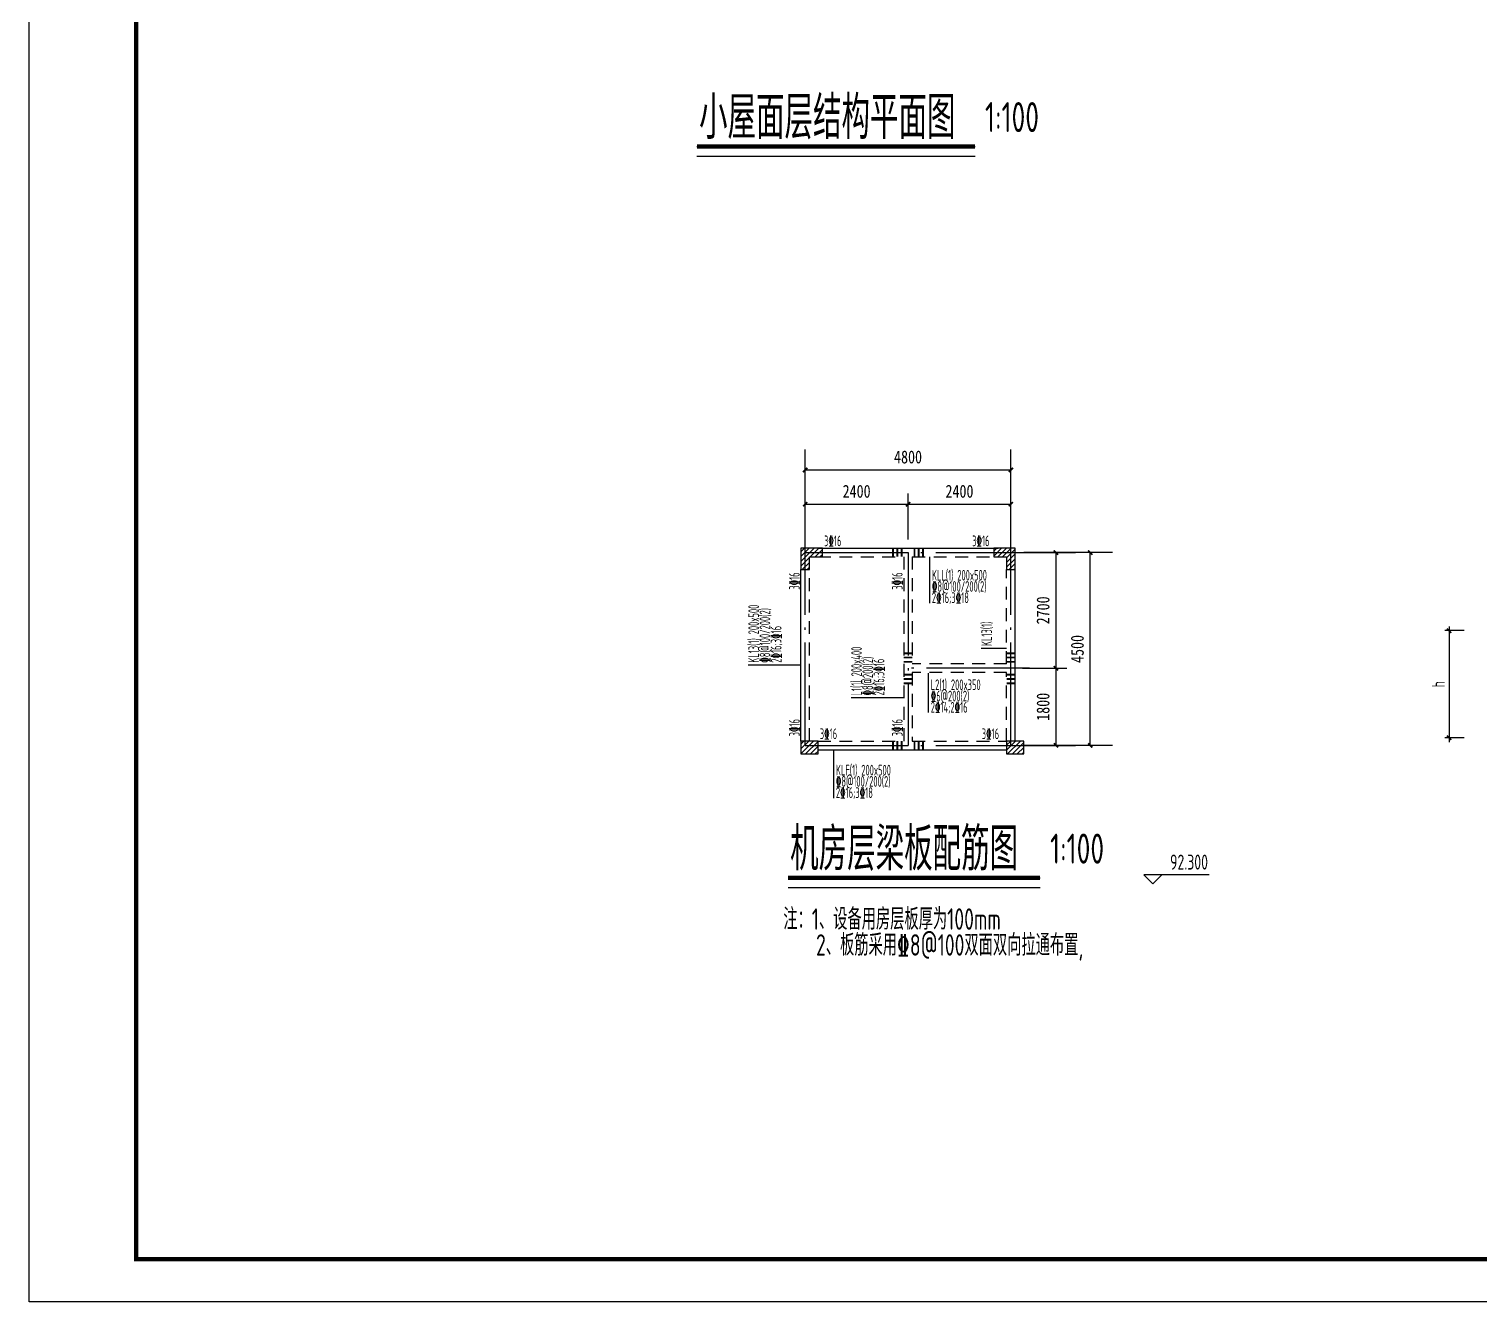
# Model space of a CAD drawing. Extents: x -144902 to 588294, y -160863 to 65494.
# Drawn here: x 100167 to 134006, y -159300 to -129600 of the extents above; entities that cross this region are included whole.
import ezdxf
from ezdxf.enums import TextEntityAlignment as Align

# ---------------------------------------------------------------- set-up
doc = ezdxf.new("R2010")
doc.units = 0
doc.header["$LTSCALE"] = 100
for name, pattern in [('3', [5, 3, -2]), ('ACAD_ISO04W100', [30.5, 24, -3, 0.5, -3]), ('CONTINOUS', [0])]:
    doc.linetypes.add(name, pattern=pattern)
doc.layers.get('0').update_dxf_attribs({"linetype": 'CONTINUOUS'})
doc.layers.get('Defpoints').update_dxf_attribs({"linetype": 'CONTINUOUS'})
for name, color, linetype in [('1508', 2, 'CONTINUOUS'), ('AXIS', 3, 'CONTINUOUS'), ('BDIM', 3, 'CONTINUOUS'), ('DOTE', 253, 'ACAD_ISO04W100'), ('HATCH', 254, 'CONTINUOUS'), ('HIDE_BEAMDIMLOCAL', 7, 'CONTINUOUS'), ('HIDE_BEAMDIMMASS', 2, 'CONTINUOUS'), ('PUB_DIM', 3, 'CONTINUOUS'), ('S_BEAMDIMLOCAL', 7, 'CONTINUOUS'), ('S_BEAMDIMMASS', 2, 'CONTINUOUS'), ('TEXT', 7, 'CONTINUOUS'), ('tk', 7, 'CONTINUOUS'), ('梁', 4, 'CONTINUOUS'), ('梁虚线', 134, '3'), ('次梁箍筋', 1, 'CONTINUOUS'), ('砼墙', 3, 'CONTINUOUS')]:
    doc.layers.add(name, color=color, linetype=linetype)
doc.styles.add('DIM_FONT', font='SIMHEI.TTF', dxfattribs={"width": 0.8})
doc.styles.get("Standard").update_dxf_attribs({"font": 'tssdeng.shx', "width": 0.7, "bigfont": 'tssdchn.shx'})
doc.styles.add('TSSD_Dimension', font='Tssdeng.shx', dxfattribs={"width": 0.7, "bigfont": 'tssdchn.shx'})
doc.dimstyles.new('DIMN', dxfattribs={"dimtxt": 300, "dimasz": 100, "dimexe": 250, "dimexo": 300, "dimgap": 150, "dimtad": 1, "dimdec": 0, "dimzin": 0, "dimdsep": 46, "dimtxsty": 'DIM_FONT', "dimblk": 'ARCHTICK', "dimcen": 0.09, "dimclrt": 7, "dimazin": 2, "dimtfac": 1, "dimtdec": 0, "dimtix": 1, "dimtmove": 2, "dimatfit": 3, "dimfxl": 1, "dimtolj": 1, "dimtzin": 0, "dimarcsym": 0})
doc.dimstyles.new('TSSD_100_100', dxfattribs={"dimtxt": 300, "dimasz": 100, "dimexe": 100, "dimexo": 250, "dimgap": 100, "dimtad": 1, "dimdec": 0, "dimzin": 0, "dimdsep": 46, "dimtxsty": 'TSSD_Dimension', "dimblk": 'ARCHTICK', "dimcen": 0, "dimdle": 100, "dimclrt": 7, "dimadec": 0, "dimazin": 0, "dimtfac": 1, "dimtdec": 0, "dimtix": 1, "dimtmove": 2, "dimatfit": 3, "dimfxl": 1, "dimtolj": 1, "dimtzin": 0, "dimarcsym": 0})
pattern_1 = [(45, (-54903.99, -64780.32), (-56.1266, 56.1266), [])]

# ---------------------------------------------------------------- blocks, each defined once
blk = doc.blocks.new('A1tk')
at = {"layer": 'tk', "color": 5}
blk.add_lwpolyline([(0, 0), (0, 59400), (84100, 59400), (84100, 0)], close=True, dxfattribs=at)
at = {"layer": 'tk', "const_width": 100}
blk.add_lwpolyline([(2500, 1000), (83100, 1000), (83100, 58400), (2500, 58400)], close=True, dxfattribs=at)
blk = doc.blocks.new('_ArchTick')
at = {"color": 0, "linetype": 'ByBlock', "const_width": 0.4}
blk.add_lwpolyline([(-0.5, -0.5), (0.5, 0.5)], dxfattribs=at)
blk = doc.blocks.new('*D132')
at = {"layer": 'AXIS', "color": 0, "lineweight": -2}
for p, q in [((118281, -141514), (118281, -139637)), ((123081, -141514), (123081, -139637)), ((118281, -139887), (123081, -139887))]:
    blk.add_line(p, q, dxfattribs=at)
at = {"layer": 'Defpoints', "color": 0}
for p in [(123081, -139887), (118281, -141814), (123081, -141814)]:
    blk.add_point(p, dxfattribs=at)
at = {"layer": 'AXIS', "color": 0, "lineweight": -2, "xscale": 100, "yscale": 100, "zscale": 100, "rotation": 180}
blk.add_blockref('_ArchTick', (118281, -139887), dxfattribs=at)
at = {"layer": 'AXIS', "color": 0, "lineweight": -2, "xscale": 100, "yscale": 100, "zscale": 100}
blk.add_blockref('_ArchTick', (123081, -139887), dxfattribs=at)
at = {"layer": 'AXIS', "color": 7, "insert": (120681, -139587), "char_height": 300, "attachment_point": 5, "style": 'DIM_FONT'}
blk.add_mtext('\\A1;4800', dxfattribs=at)
blk = doc.blocks.new('*D133')
at = {"layer": 'AXIS', "color": 0, "lineweight": -2}
for p, q in [((124781, -141814), (124683, -141814)), ((124933, -146314), (124933, -141814)), ((124781, -146314), (124683, -146314))]:
    blk.add_line(p, q, dxfattribs=at)
at = {"layer": 'Defpoints', "color": 0}
for p in [(124933, -141814), (125081, -141814), (125081, -146314)]:
    blk.add_point(p, dxfattribs=at)
at = {"layer": 'AXIS', "color": 0, "lineweight": -2, "xscale": 100, "yscale": 100, "zscale": 100}
for p, rotation in [((124933, -141814), 90), ((124933, -146314), 270)]:
    blk.add_blockref('_ArchTick', p, dxfattribs=dict(at, rotation=rotation))
at = {"layer": 'AXIS', "color": 7, "insert": (124633, -144064), "char_height": 300, "attachment_point": 5, "rotation": 90, "style": 'DIM_FONT'}
blk.add_mtext('\\A1;4500', dxfattribs=at)
blk = doc.blocks.new('*D130')
at = {"layer": 'AXIS', "color": 0, "lineweight": -2}
for p, q in [((118281, -141514), (118281, -140437)), ((118281, -140687), (120681, -140687)), ((120681, -141514), (120681, -140437))]:
    blk.add_line(p, q, dxfattribs=at)
at = {"layer": 'Defpoints', "color": 0}
for p in [(120681, -140687), (118281, -141814), (120681, -141814)]:
    blk.add_point(p, dxfattribs=at)
at = {"layer": 'AXIS', "color": 0, "lineweight": -2, "xscale": 100, "yscale": 100, "zscale": 100, "rotation": 180}
blk.add_blockref('_ArchTick', (118281, -140687), dxfattribs=at)
at = {"layer": 'AXIS', "color": 0, "lineweight": -2, "xscale": 100, "yscale": 100, "zscale": 100}
blk.add_blockref('_ArchTick', (120681, -140687), dxfattribs=at)
at = {"layer": 'AXIS', "color": 7, "insert": (119481, -140387), "char_height": 300, "attachment_point": 5, "style": 'DIM_FONT'}
blk.add_mtext('\\A1;2400', dxfattribs=at)
blk = doc.blocks.new('*D131')
at = {"layer": 'AXIS', "color": 0, "lineweight": -2}
for p, q in [((120681, -141514), (120681, -140437)), ((120681, -140687), (123081, -140687)), ((123081, -141514), (123081, -140437))]:
    blk.add_line(p, q, dxfattribs=at)
at = {"layer": 'Defpoints', "color": 0}
for p in [(123081, -140687), (120681, -141814), (123081, -141814)]:
    blk.add_point(p, dxfattribs=at)
at = {"layer": 'AXIS', "color": 0, "lineweight": -2, "xscale": 100, "yscale": 100, "zscale": 100, "rotation": 180}
blk.add_blockref('_ArchTick', (120681, -140687), dxfattribs=at)
at = {"layer": 'AXIS', "color": 0, "lineweight": -2, "xscale": 100, "yscale": 100, "zscale": 100}
blk.add_blockref('_ArchTick', (123081, -140687), dxfattribs=at)
at = {"layer": 'AXIS', "color": 7, "insert": (121881, -140387), "char_height": 300, "attachment_point": 5, "style": 'DIM_FONT'}
blk.add_mtext('\\A1;2400', dxfattribs=at)
blk = doc.blocks.new('*D134')
at = {"layer": 'AXIS', "color": 0, "lineweight": -2}
for p, q in [((123352, -141814), (124383, -141814)), ((124133, -141814), (124133, -144514)), ((123352, -144514), (124383, -144514))]:
    blk.add_line(p, q, dxfattribs=at)
at = {"layer": 'Defpoints', "color": 0}
for p in [(123052, -141814), (123052, -144514), (124133, -144514)]:
    blk.add_point(p, dxfattribs=at)
at = {"layer": 'AXIS', "color": 0, "lineweight": -2, "xscale": 100, "yscale": 100, "zscale": 100}
for p, rotation in [((124133, -141814), 90), ((124133, -144514), 270)]:
    blk.add_blockref('_ArchTick', p, dxfattribs=dict(at, rotation=rotation))
at = {"layer": 'AXIS', "color": 7, "insert": (123833, -143164), "char_height": 300, "attachment_point": 5, "rotation": 90, "style": 'DIM_FONT'}
blk.add_mtext('\\A1;2700', dxfattribs=at)
blk = doc.blocks.new('*D135')
at = {"layer": 'AXIS', "color": 0, "lineweight": -2}
for p, q in [((123352, -144514), (124383, -144514)), ((124133, -144514), (124133, -146314)), ((123352, -146314), (124383, -146314))]:
    blk.add_line(p, q, dxfattribs=at)
at = {"layer": 'Defpoints', "color": 0}
for p in [(123052, -144514), (123052, -146314), (124133, -146314)]:
    blk.add_point(p, dxfattribs=at)
at = {"layer": 'AXIS', "color": 0, "lineweight": -2, "xscale": 100, "yscale": 100, "zscale": 100}
for p, rotation in [((124133, -144514), 90), ((124133, -146314), 270)]:
    blk.add_blockref('_ArchTick', p, dxfattribs=dict(at, rotation=rotation))
at = {"layer": 'AXIS', "color": 7, "insert": (123833, -145414), "char_height": 300, "attachment_point": 5, "rotation": 90, "style": 'DIM_FONT'}
blk.add_mtext('\\A1;1800', dxfattribs=at)
blk = doc.blocks.new('*D140')
at = {"layer": 'BDIM', "color": 0, "lineweight": -2}
for p, q in [((133657, -143637), (133207, -143637)), ((133307, -143537), (133307, -146237)), ((133657, -146137), (133207, -146137))]:
    blk.add_line(p, q, dxfattribs=at)
at = {"layer": 'Defpoints', "color": 0}
for p in [(133907, -143637), (133307, -146137), (133907, -146137)]:
    blk.add_point(p, dxfattribs=at)
at = {"layer": 'BDIM', "color": 0, "lineweight": -2, "xscale": 100, "yscale": 100, "zscale": 100}
for p, rotation in [((133307, -143637), 90), ((133307, -146137), 270)]:
    blk.add_blockref('_ArchTick', p, dxfattribs=dict(at, rotation=rotation))
at = {"layer": 'BDIM', "color": 7, "insert": (133057, -144887), "char_height": 300, "attachment_point": 5, "rotation": 90, "style": 'TSSD_Dimension'}
blk.add_mtext('\\A1;h', dxfattribs=at)

msp = doc.modelspace()

# ---------------------------------------------------------------- hatches: boundary and pattern name
at = {"layer": 'HATCH'}
h = msp.add_hatch(dxfattribs=at)
h.set_pattern_fill('ANSI31', color=256, scale=25, style=0)
h.set_pattern_definition(pattern_1)
h.paths.add_polyline_path([(118380.909, -142214.042), (118380.909, -141914.042), (118680.909, -141914.042), (118680.909, -141714.042), (118180.909, -141714.042), (118180.909, -142214.042)])
h = msp.add_hatch(dxfattribs=at)
h.set_pattern_fill('ANSI31', color=256, scale=25, style=0)
h.set_pattern_definition(pattern_1)
h.paths.add_polyline_path([(123180.909, -142214.042), (123180.909, -141714.042), (122680.909, -141714.042), (122680.909, -141914.042), (122980.909, -141914.042), (122980.909, -142214.042)])
h = msp.add_hatch(dxfattribs=at)
h.set_pattern_fill('ANSI31', color=256, scale=25, style=0)
h.set_pattern_definition(pattern_1)
h.paths.add_polyline_path([(118580.909, -146514.042), (118580.909, -146214.042), (118180.909, -146214.042), (118180.909, -146514.042)])
h = msp.add_hatch(dxfattribs=at)
h.set_pattern_fill('ANSI31', color=256, scale=25, style=0)
h.set_pattern_definition(pattern_1)
h.paths.add_polyline_path([(123380.909, -146514.042), (123380.909, -146214.042), (122980.909, -146214.042), (122980.909, -146514.042)])

# ---------------------------------------------------------------- linework, layer by layer
at = {"layer": 'AXIS'}
for p, q in [((118280.909, -140892.534, 0), (118280.909, -139413.584, 0)), ((123080.909, -140892.534, 0), (123080.909, -139413.584, 0)), ((125451.081, -141814.053, 0), (123387.071, -141814.053, 0)), ((125451.081, -146314.053, 0), (123387.071, -146314.053, 0))]:
    msp.add_line(p, q, dxfattribs=at)
at = {"layer": 'DOTE'}
for p, q in [((118280.909, -146314.053, 0), (118280.909, -140892.534, 0)), ((123080.909, -146314.053, 0), (123080.909, -140892.534, 0)), ((118280.909, -141814.053, 0), (124592.659, -141814.053, 0)), ((120680.909, -141814.053, 0), (120680.909, -146314.053, 0)), ((123513.825, -144514.053, 0), (120680.909, -144514.053, 0)), ((118280.909, -146314.053, 0), (124592.659, -146314.053, 0))]:
    msp.add_line(p, q, dxfattribs=at)
at = {"layer": 'HIDE_BEAMDIMMASS'}
for p, q in [((122390.234, -144047.735, 0), (122980.909, -144047.735, 0)), ((116953.375, -144435.121, 0), (118180.909, -144435.121, 0)), ((119353.375, -145199.451, 0), (120580.909, -145199.451, 0))]:
    msp.add_line(p, q, dxfattribs=at)
at = {"layer": 'PUB_DIM', "linetype": 'CONTINOUS'}
for p, q in [((126186.904, -149331.108, 0), (126396.904, -149541.108, 0)), ((126396.904, -149541.108, 0), (126606.904, -149331.108, 0))]:
    msp.add_line(p, q, dxfattribs=at)
at = {"layer": 'PUB_DIM'}
msp.add_line((127708.89, -149331.108, 0), (126186.904, -149331.108, 0), dxfattribs=at)
at = {"layer": 'S_BEAMDIMMASS'}
for p, q in [((121187.419, -142993.483, 0), (121187.419, -141914.042, 0)), ((121161.194, -145549.775, 0), (121161.194, -144627.563, 0)), ((118947.055, -147541.453, 0), (118947.055, -146414.042, 0))]:
    msp.add_line(p, q, dxfattribs=at)
at = {"layer": 'TEXT'}
for p, q in [((115754.528, -132339.235), (122244.995, -132339.235)), ((115754.528, -132565.187), (122244.995, -132565.187)), ((117880.416, -149407.27, 0), (123764.06, -149407.27, 0)), ((117880.416, -149633.221, 0), (123764.06, -149633.221, 0))]:
    msp.add_line(p, q, dxfattribs=at)
at = {"layer": 'TEXT', "const_width": 100}
msp.add_lwpolyline([(115754.528, -132338.628), (122244.995, -132338.628)], dxfattribs=at)
at = {"layer": 'TEXT', "const_width": 100, "elevation": 0}
msp.add_lwpolyline([(117880.416, -149406.663), (123764.06, -149406.663)], dxfattribs=at)
at = {"layer": '梁'}
for p, q in [((118580.909, -141714.042, 0), (122780.909, -141714.042, 0)), ((118180.909, -146214.042, 0), (118180.909, -142214.042, 0)), ((123180.909, -146214.042, 0), (123180.909, -142214.042, 0)), ((118580.909, -146414.042, 0), (122980.909, -146414.042, 0))]:
    msp.add_line(p, q, dxfattribs=at)
at = {"layer": '梁虚线'}
for p, q in [((118580.909, -141914.042, 0), (120580.909, -141914.042, 0)), ((120580.909, -141914.042, 0), (120580.909, -146214.042, 0)), ((120780.909, -141914.042, 0), (122780.909, -141914.042, 0)), ((120780.909, -141914.042, 0), (120780.909, -144414.053, 0)), ((118380.909, -146214.042, 0), (118380.909, -142214.042, 0)), ((122980.909, -144414.053, 0), (122980.909, -142214.042, 0)), ((122980.909, -144414.053, 0), (120780.909, -144414.053, 0)), ((122980.909, -144614.053, 0), (120780.909, -144614.053, 0)), ((120780.909, -144614.053, 0), (120780.909, -146214.042, 0)), ((122980.909, -146214.042, 0), (122980.909, -144614.053, 0)), ((118580.909, -146214.042, 0), (120580.909, -146214.042, 0)), ((120780.909, -146214.042, 0), (122980.909, -146214.042, 0))]:
    msp.add_line(p, q, dxfattribs=at)
at = {"layer": '次梁箍筋', "const_width": 44.9, "elevation": 0}
for points in [[(120330.909, -141714.042), (120330.909, -141914.042)], [(120430.909, -141714.042), (120430.909, -141914.042)], [(120530.909, -141714.042), (120530.909, -141914.042)], [(120830.909, -141714.042), (120830.909, -141914.042)], [(120930.909, -141714.042), (120930.909, -141914.042)], [(121030.909, -141714.042), (121030.909, -141914.042)], [(122980.909, -144164.053), (123180.909, -144164.053)], [(122980.909, -144264.053), (123180.909, -144264.053)], [(122980.909, -144364.053), (123180.909, -144364.053)], [(122980.909, -144664.053), (123180.909, -144664.053)], [(122980.909, -144764.053), (123180.909, -144764.053)], [(122980.909, -144864.053), (123180.909, -144864.053)], [(120330.909, -146214.042), (120330.909, -146414.042)], [(120430.909, -146214.042), (120430.909, -146414.042)], [(120530.909, -146214.042), (120530.909, -146414.042)], [(120830.909, -146214.042), (120830.909, -146414.042)], [(120930.909, -146214.042), (120930.909, -146414.042)], [(121030.909, -146214.042), (121030.909, -146414.042)]]:
    msp.add_lwpolyline(points, dxfattribs=at)
at = {"layer": '次梁箍筋', "const_width": 44.9}
for points in [[(120580.909, -144164.053), (120780.909, -144164.053)], [(120580.909, -144264.053), (120780.909, -144264.053)], [(120580.909, -144364.053), (120780.909, -144364.053)], [(120580.909, -144664.053), (120780.909, -144664.053)], [(120580.909, -144764.053), (120780.909, -144764.053)], [(120580.909, -144864.053), (120780.909, -144864.053)]]:
    msp.add_lwpolyline(points, dxfattribs=at)
at = {"layer": '砼墙', "elevation": 0}
for points in [[(118380.909, -142214.042), (118380.909, -141914.042), (118680.909, -141914.042), (118680.909, -141714.042), (118180.909, -141714.042), (118180.909, -142214.042)], [(123180.909, -142214.042), (123180.909, -141714.042), (122680.909, -141714.042), (122680.909, -141914.042), (122980.909, -141914.042), (122980.909, -142214.042)], [(118580.909, -146514.042), (118580.909, -146214.042), (118180.909, -146214.042), (118180.909, -146514.042)], [(123380.909, -146514.042), (123380.909, -146214.042), (122980.909, -146214.042), (122980.909, -146514.042)]]:
    msp.add_lwpolyline(points, close=True, dxfattribs=at)

# ---------------------------------------------------------------- block references
at = {"layer": '1508'}
msp.add_blockref('A1tk', (100166.634, -159300.016), dxfattribs=at)

# ---------------------------------------------------------------- texts
at = {"layer": 'HIDE_BEAMDIMLOCAL', "width": 0.6}
for p in [(118154.305, -142681.046, 0), (120554.305, -142681.046), (118154.305, -146101.887, 0), (120554.305, -146101.887)]:
    msp.add_text('3%%13216', height=250, rotation=90, dxfattribs=at).set_placement(p)
at = {"layer": 'HIDE_BEAMDIMMASS', "width": 0.6}
for s, p in [('KL13(1) 200x500', (117203.375, -144385.12, 0)), ('%%1328@100/200(2)', (117465.875, -144385.12, 0)), ('KL13(1)  ', (122640.234, -143997.734, 0)), ('2%%13216;3%%13216', (117728.375, -144385.12, 0)), ('L1(1) 200x400', (119603.375, -145149.45, 0)), ('%%1328@200(2)', (119865.875, -145149.45, 0)), ('2%%13216;3%%13216', (120128.375, -145149.45, 0))]:
    msp.add_text(s, height=250, rotation=90, dxfattribs=at).set_placement(p)
at = {"layer": 'PUB_DIM', "width": 0.7}
msp.add_text('92.300', height=350, rotation=0, dxfattribs=at).set_placement((127238.741, -149036.241, 0), align=Align.MIDDLE)
at = {"layer": 'S_BEAMDIMLOCAL', "width": 0.6}
for p in [(118721.996, -141667, 0), (122177.557, -141667, 0), (118621.996, -146167, 0), (122401.446, -146167, 0)]:
    msp.add_text('3%%13216', height=250, dxfattribs=at).set_placement(p)
at = {"layer": 'S_BEAMDIMMASS', "width": 0.6}
for s, p in [('KLL(1) 200x500', (121237.419, -142468.483, 0)), ('%%1328@100/200(2)', (121237.419, -142730.983, 0)), ('2%%13216;3%%13218', (121237.419, -142993.483, 0)), ('L2(1) 200x350', (121211.194, -145024.775, 0)), ('%%1326@200(2)', (121211.194, -145287.275, 0)), ('2%%13214;2%%13216', (121211.194, -145549.775, 0)), ('KLF(1) 200x500', (118997.055, -147016.453, 0)), ('%%1328@100/200(2)', (118997.055, -147278.953, 0)), ('2%%13216;3%%13218', (118997.055, -147541.453, 0))]:
    msp.add_text(s, height=250, dxfattribs=at).set_placement(p)
at = {"layer": 'TEXT', "width": 0.7}
for s, height, p in [('小屋面层结构平面图', 1000, (115803.435, -132164.322, -1140.819)), ('1:100', 700, (122477.002, -132004.814)), ('机房层梁板配筋图', 1000, (117929.323, -149232.357, -1140.819)), ('1:100', 700, (123996.067, -149072.849, 0)), ('注：1、设备用房层板厚为100mm ', 500, (117769.799, -150615.343, 0)), ('2、板筋采用%%1328@100双面双向拉通布置,', 500, (118533.412, -151219.633, 0))]:
    msp.add_text(s, height=height, dxfattribs=at).set_placement(p)

# ---------------------------------------------------------------- dimensions: what is measured, and where the dimension line sits
at = {"layer": 'AXIS'}
for p1, p2, distance, picture, middle in [((118280.909, -141814.053, 0), (123080.909, -141814.053, 0), 1926.945, '*D132', (120680.909, -139587.108, 0)), ((125080.909, -146314.053, 0), (125080.909, -141814.053, 0), 147.588, '*D133', (124633.321, -144064.053, 0))]:
    dim = msp.add_aligned_dim(p1=p1, p2=p2, distance=distance, dimstyle='DIMN', dxfattribs=at)
    dim.commit()
    dim.dimension.update_dxf_attribs({"geometry": picture, "text_midpoint": middle})
for base, p1, p2, picture, middle in [((120680.909, -140687.108, 0), (118280.909, -141814.053, 0), (120680.909, -141814.053, 0), '*D130', (119480.909, -140387.108, 0)), ((123080.909, -140687.108, 0), (120680.909, -141814.053, 0), (123080.909, -141814.053, 0), '*D131', (121880.909, -140387.108, 0))]:
    dim = msp.add_linear_dim(base=base, p1=p1, p2=p2, dimstyle='DIMN', dxfattribs=at)
    dim.commit()
    dim.dimension.update_dxf_attribs({"geometry": picture, "text_midpoint": middle})
for base, p1, p2, picture, middle in [((124133.321, -144514.053, 0), (123052.395, -141814.053, 0), (123052.395, -144514.053, 0), '*D134', (123833.321, -143164.053, 0)), ((124133.321, -146314.053, 0), (123052.395, -144514.053, 0), (123052.395, -146314.053, 0), '*D135', (123833.321, -145414.053, 0))]:
    dim = msp.add_linear_dim(base=base, p1=p1, p2=p2, angle=90, dimstyle='DIMN', dxfattribs=at)
    dim.commit()
    dim.dimension.update_dxf_attribs({"geometry": picture, "text_midpoint": middle})
at = {"layer": 'BDIM'}
dim = msp.add_linear_dim(base=(133307.316, -146136.591), p1=(133907.316, -143636.588), p2=(133907.312, -146136.591), angle=90, text='h', dimstyle='TSSD_100_100', dxfattribs=at)
dim.commit()
dim.dimension.update_dxf_attribs({"geometry": '*D140', "text_midpoint": (133057.316, -144886.589)})

doc.saveas('drawing.dxf')
